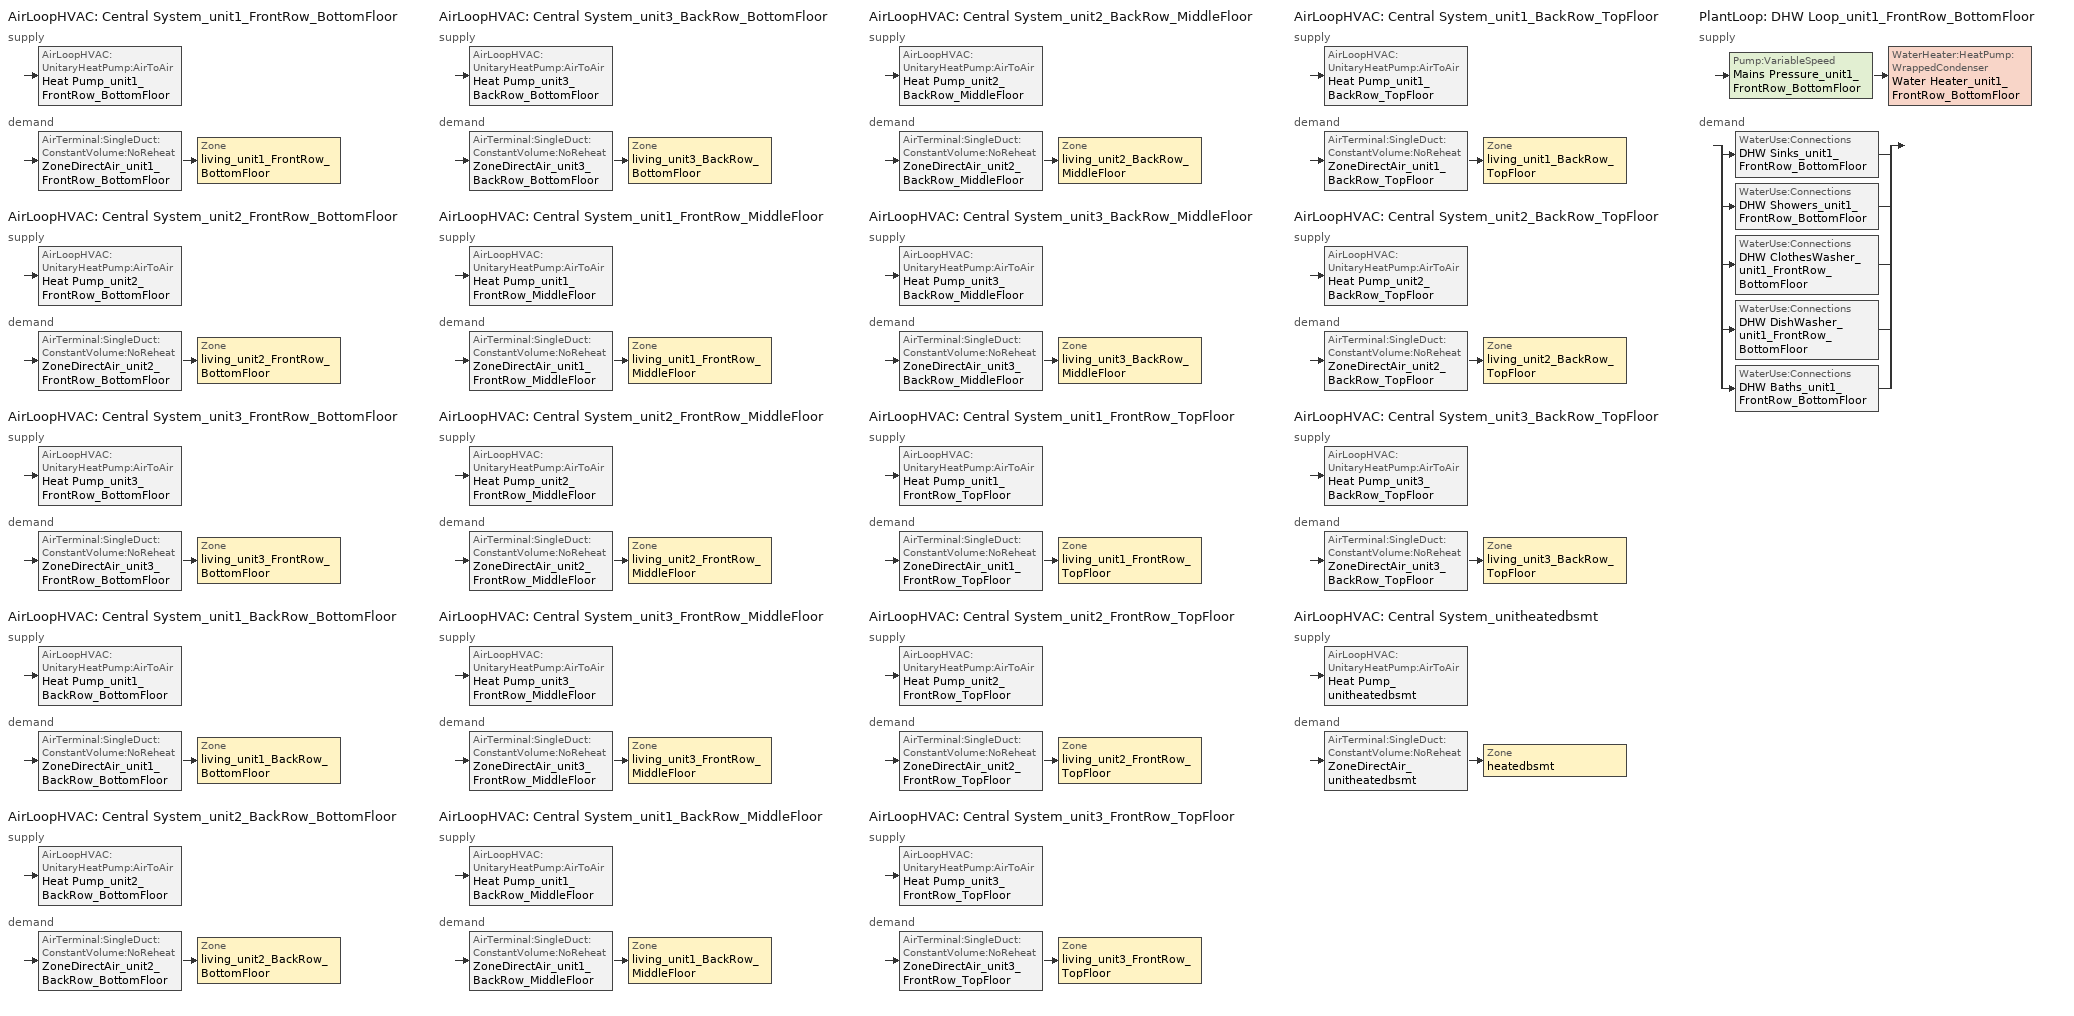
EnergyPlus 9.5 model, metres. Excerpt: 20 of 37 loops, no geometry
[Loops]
AirLoopHVAC 'Central System_unit1_FrontRow_BottomFloor'
 supply: AirLoopHVAC:UnitaryHeatPump:AirToAir 'Heat Pump_unit1_FrontRow_BottomFloor'
 demand: AirTerminal:SingleDuct:ConstantVolume:NoReheat 'ZoneDirectAir_unit1_FrontRow_BottomFloor' > Zone 'living_unit1_FrontRow_BottomFloor'
AirLoopHVAC 'Central System_unit2_FrontRow_BottomFloor'
 supply: AirLoopHVAC:UnitaryHeatPump:AirToAir 'Heat Pump_unit2_FrontRow_BottomFloor'
 demand: AirTerminal:SingleDuct:ConstantVolume:NoReheat 'ZoneDirectAir_unit2_FrontRow_BottomFloor' > Zone 'living_unit2_FrontRow_BottomFloor'
AirLoopHVAC 'Central System_unit3_FrontRow_BottomFloor'
 supply: AirLoopHVAC:UnitaryHeatPump:AirToAir 'Heat Pump_unit3_FrontRow_BottomFloor'
 demand: AirTerminal:SingleDuct:ConstantVolume:NoReheat 'ZoneDirectAir_unit3_FrontRow_BottomFloor' > Zone 'living_unit3_FrontRow_BottomFloor'
AirLoopHVAC 'Central System_unit1_BackRow_BottomFloor'
 supply: AirLoopHVAC:UnitaryHeatPump:AirToAir 'Heat Pump_unit1_BackRow_BottomFloor'
 demand: AirTerminal:SingleDuct:ConstantVolume:NoReheat 'ZoneDirectAir_unit1_BackRow_BottomFloor' > Zone 'living_unit1_BackRow_BottomFloor'
AirLoopHVAC 'Central System_unit2_BackRow_BottomFloor'
 supply: AirLoopHVAC:UnitaryHeatPump:AirToAir 'Heat Pump_unit2_BackRow_BottomFloor'
 demand: AirTerminal:SingleDuct:ConstantVolume:NoReheat 'ZoneDirectAir_unit2_BackRow_BottomFloor' > Zone 'living_unit2_BackRow_BottomFloor'
AirLoopHVAC 'Central System_unit3_BackRow_BottomFloor'
 supply: AirLoopHVAC:UnitaryHeatPump:AirToAir 'Heat Pump_unit3_BackRow_BottomFloor'
 demand: AirTerminal:SingleDuct:ConstantVolume:NoReheat 'ZoneDirectAir_unit3_BackRow_BottomFloor' > Zone 'living_unit3_BackRow_BottomFloor'
AirLoopHVAC 'Central System_unit1_FrontRow_MiddleFloor'
 supply: AirLoopHVAC:UnitaryHeatPump:AirToAir 'Heat Pump_unit1_FrontRow_MiddleFloor'
 demand: AirTerminal:SingleDuct:ConstantVolume:NoReheat 'ZoneDirectAir_unit1_FrontRow_MiddleFloor' > Zone 'living_unit1_FrontRow_MiddleFloor'
AirLoopHVAC 'Central System_unit2_FrontRow_MiddleFloor'
 supply: AirLoopHVAC:UnitaryHeatPump:AirToAir 'Heat Pump_unit2_FrontRow_MiddleFloor'
 demand: AirTerminal:SingleDuct:ConstantVolume:NoReheat 'ZoneDirectAir_unit2_FrontRow_MiddleFloor' > Zone 'living_unit2_FrontRow_MiddleFloor'
AirLoopHVAC 'Central System_unit3_FrontRow_MiddleFloor'
 supply: AirLoopHVAC:UnitaryHeatPump:AirToAir 'Heat Pump_unit3_FrontRow_MiddleFloor'
 demand: AirTerminal:SingleDuct:ConstantVolume:NoReheat 'ZoneDirectAir_unit3_FrontRow_MiddleFloor' > Zone 'living_unit3_FrontRow_MiddleFloor'
AirLoopHVAC 'Central System_unit1_BackRow_MiddleFloor'
 supply: AirLoopHVAC:UnitaryHeatPump:AirToAir 'Heat Pump_unit1_BackRow_MiddleFloor'
 demand: AirTerminal:SingleDuct:ConstantVolume:NoReheat 'ZoneDirectAir_unit1_BackRow_MiddleFloor' > Zone 'living_unit1_BackRow_MiddleFloor'
AirLoopHVAC 'Central System_unit2_BackRow_MiddleFloor'
 supply: AirLoopHVAC:UnitaryHeatPump:AirToAir 'Heat Pump_unit2_BackRow_MiddleFloor'
 demand: AirTerminal:SingleDuct:ConstantVolume:NoReheat 'ZoneDirectAir_unit2_BackRow_MiddleFloor' > Zone 'living_unit2_BackRow_MiddleFloor'
AirLoopHVAC 'Central System_unit3_BackRow_MiddleFloor'
 supply: AirLoopHVAC:UnitaryHeatPump:AirToAir 'Heat Pump_unit3_BackRow_MiddleFloor'
 demand: AirTerminal:SingleDuct:ConstantVolume:NoReheat 'ZoneDirectAir_unit3_BackRow_MiddleFloor' > Zone 'living_unit3_BackRow_MiddleFloor'
AirLoopHVAC 'Central System_unit1_FrontRow_TopFloor'
 supply: AirLoopHVAC:UnitaryHeatPump:AirToAir 'Heat Pump_unit1_FrontRow_TopFloor'
 demand: AirTerminal:SingleDuct:ConstantVolume:NoReheat 'ZoneDirectAir_unit1_FrontRow_TopFloor' > Zone 'living_unit1_FrontRow_TopFloor'
AirLoopHVAC 'Central System_unit2_FrontRow_TopFloor'
 supply: AirLoopHVAC:UnitaryHeatPump:AirToAir 'Heat Pump_unit2_FrontRow_TopFloor'
 demand: AirTerminal:SingleDuct:ConstantVolume:NoReheat 'ZoneDirectAir_unit2_FrontRow_TopFloor' > Zone 'living_unit2_FrontRow_TopFloor'
AirLoopHVAC 'Central System_unit3_FrontRow_TopFloor'
 supply: AirLoopHVAC:UnitaryHeatPump:AirToAir 'Heat Pump_unit3_FrontRow_TopFloor'
 demand: AirTerminal:SingleDuct:ConstantVolume:NoReheat 'ZoneDirectAir_unit3_FrontRow_TopFloor' > Zone 'living_unit3_FrontRow_TopFloor'
AirLoopHVAC 'Central System_unit1_BackRow_TopFloor'
 supply: AirLoopHVAC:UnitaryHeatPump:AirToAir 'Heat Pump_unit1_BackRow_TopFloor'
 demand: AirTerminal:SingleDuct:ConstantVolume:NoReheat 'ZoneDirectAir_unit1_BackRow_TopFloor' > Zone 'living_unit1_BackRow_TopFloor'
AirLoopHVAC 'Central System_unit2_BackRow_TopFloor'
 supply: AirLoopHVAC:UnitaryHeatPump:AirToAir 'Heat Pump_unit2_BackRow_TopFloor'
 demand: AirTerminal:SingleDuct:ConstantVolume:NoReheat 'ZoneDirectAir_unit2_BackRow_TopFloor' > Zone 'living_unit2_BackRow_TopFloor'
AirLoopHVAC 'Central System_unit3_BackRow_TopFloor'
 supply: AirLoopHVAC:UnitaryHeatPump:AirToAir 'Heat Pump_unit3_BackRow_TopFloor'
 demand: AirTerminal:SingleDuct:ConstantVolume:NoReheat 'ZoneDirectAir_unit3_BackRow_TopFloor' > Zone 'living_unit3_BackRow_TopFloor'
AirLoopHVAC 'Central System_unitheatedbsmt'
 supply: AirLoopHVAC:UnitaryHeatPump:AirToAir 'Heat Pump_unitheatedbsmt'
 demand: AirTerminal:SingleDuct:ConstantVolume:NoReheat 'ZoneDirectAir_unitheatedbsmt' > Zone 'heatedbsmt'
PlantLoop 'DHW Loop_unit1_FrontRow_BottomFloor'
 supply: Pump:VariableSpeed 'Mains Pressure_unit1_FrontRow_BottomFloor' > WaterHeater:HeatPump:WrappedCondenser 'Water Heater_unit1_FrontRow_BottomFloor'
 demand: split
  | WaterUse:Connections 'DHW Sinks_unit1_FrontRow_BottomFloor'
  | WaterUse:Connections 'DHW Showers_unit1_FrontRow_BottomFloor'
  | WaterUse:Connections 'DHW ClothesWasher_unit1_FrontRow_BottomFloor'
  | WaterUse:Connections 'DHW DishWasher_unit1_FrontRow_BottomFloor'
  | WaterUse:Connections 'DHW Baths_unit1_FrontRow_BottomFloor'
[ThermostatSetpoint:DualSetpoint]
thermostat_living Dual SP Control: Heating Setpoint Temperature Schedule=heating_sch; Cooling Setpoint Temperature Schedule=cooling_sch
[Sizing:Zone] Zone Cooling Design Supply Air Temperature Input Method=SupplyAirTemperature; Zone Cooling Design Supply Air Temperature {C}=12; Zone Heating Design Supply Air Temperature Input Method=SupplyAirTemperature; Zone Heating Design Supply Air Temperature {C}=50; Zone Heating Design Supply Air Humidity Ratio {kgWater/kgDryAir}=0.008; Cooling Design Air Flow Method=DesignDay; Cooling Minimum Air Flow per Zone Floor Area {m3/s-m2}=0.000762; Heating Design Air Flow Method=DesignDay; Heating Maximum Air Flow per Zone Floor Area {m3/s-m2}=0.002032; Heating Maximum Air Flow {m3/s}=0.141576; Heating Maximum Air Flow Fraction=0.3
Name | Zone Cooling Design Supply Air Humidity Ratio {kgWater/kgDryAir} | Design Specification Outdoor Air Object
living_unit1_FrontRow_BottomFloor | 0.0081 | SZ_DSOA_living_unit1_FrontRow_BottomFloor
living_unit2_FrontRow_BottomFloor | 0.0081 | SZ_DSOA_living_unit2_FrontRow_BottomFloor
living_unit3_FrontRow_BottomFloor | 0.0081 | SZ_DSOA_living_unit3_FrontRow_BottomFloor
living_unit1_BackRow_BottomFloor | 0.0081 | SZ_DSOA_living_unit1_BackRow_BottomFloor
living_unit2_BackRow_BottomFloor | 0.0081 | SZ_DSOA_living_unit2_BackRow_BottomFloor
living_unit3_BackRow_BottomFloor | 0.0081 | SZ_DSOA_living_unit3_BackRow_BottomFloor
living_unit1_FrontRow_MiddleFloor | 0.0081 | SZ_DSOA_living_unit1_FrontRow_MiddleFloor
living_unit2_FrontRow_MiddleFloor | 0.0081 | SZ_DSOA_living_unit2_FrontRow_MiddleFloor
living_unit3_FrontRow_MiddleFloor | 0.0081 | SZ_DSOA_living_unit3_FrontRow_MiddleFloor
living_unit1_BackRow_MiddleFloor | 0.0081 | SZ_DSOA_living_unit1_BackRow_MiddleFloor
living_unit2_BackRow_MiddleFloor | 0.0081 | SZ_DSOA_living_unit2_BackRow_MiddleFloor
living_unit3_BackRow_MiddleFloor | 0.0081 | SZ_DSOA_living_unit3_BackRow_MiddleFloor
living_unit1_FrontRow_TopFloor | 0.0081 | SZ_DSOA_living_unit1_FrontRow_TopFloor
living_unit2_FrontRow_TopFloor | 0.0081 | SZ_DSOA_living_unit2_FrontRow_TopFloor
living_unit3_FrontRow_TopFloor | 0.0081 | SZ_DSOA_living_unit3_FrontRow_TopFloor
living_unit1_BackRow_TopFloor | 0.0081 | SZ_DSOA_living_unit1_BackRow_TopFloor
living_unit2_BackRow_TopFloor | 0.0081 | SZ_DSOA_living_unit2_BackRow_TopFloor
living_unit3_BackRow_TopFloor | 0.0081 | SZ_DSOA_living_unit3_BackRow_TopFloor
heatedbsmt | 0.008 | SZ_DSOAheatedbsmt
[Sizing:System] Type of Load to Size On=Sensible; Design Outdoor Air Flow Rate {m3/s}=autosize; Central Heating Maximum System Air Flow Ratio=1; Preheat Design Temperature {C}=7; Preheat Design Humidity Ratio {kgWater/kgDryAir}=0.008; Precool Design Temperature {C}=11; Precool Design Humidity Ratio {kgWater/kgDryAir}=0.008; Central Cooling Design Supply Air Temperature {C}=12; Central Heating Design Supply Air Temperature {C}=50; Tpye of Zone Sum to Use=NonCoincident; 100% Outdoor Air in Cooling=No; 100% Outdoor Air in Heating=No; Central Cooling Design Supply Air Humidity Ratio {kgWater/kgDryAir}=0.008; Central Heating Design Supply Air Humidity Ratio {kgWater/kgDryAir}=0.008; Cooling Supply Air Flow Rate Method=DesignDay; Heating Supply Air Flow Rate Method=DesignDay; Zone Maximum Outdoor Air Fraction=1; Cooling Design Capacity Method=CoolingDesignCapacity; Cooling Design Capacity {W}=autosize; Heating Design Capacity Method=HeatingDesignCapacity; Heating Design Capacity {W}=autosize; Central Cooling Capacity Control Method=OnOff
Central System_unit1_FrontRow_BottomFloor; Central System_unit2_FrontRow_BottomFloor; Central System_unit3_FrontRow_BottomFloor; Central System_unit1_BackRow_BottomFloor; Central System_unit2_BackRow_BottomFloor; Central System_unit3_BackRow_BottomFloor; Central System_unit1_FrontRow_MiddleFloor; Central System_unit2_FrontRow_MiddleFloor; Central System_unit3_FrontRow_MiddleFloor; Central System_unit1_BackRow_MiddleFloor; Central System_unit2_BackRow_MiddleFloor; Central System_unit3_BackRow_MiddleFloor; Central System_unit1_FrontRow_TopFloor; Central System_unit2_FrontRow_TopFloor; Central System_unit3_FrontRow_TopFloor; Central System_unit1_BackRow_TopFloor; Central System_unit2_BackRow_TopFloor; Central System_unit3_BackRow_TopFloor; Central System_unitheatedbsmt
[ZoneControl:Thermostat] Control Type Schedule=zone_control_type; Control 1=thermostat_living Dual SP Control
Name | Zone or ZoneList | Zone
Zone Thermostat_unit1_FrontRow_BottomFloor | living_unit1_FrontRow_BottomFloor
Zone Thermostat_unit2_FrontRow_BottomFloor | living_unit2_FrontRow_BottomFloor
Zone Thermostat_unit3_FrontRow_BottomFloor | living_unit3_FrontRow_BottomFloor
Zone Thermostat_unit1_BackRow_BottomFloor | living_unit1_BackRow_BottomFloor
Zone Thermostat_unit2_BackRow_BottomFloor | living_unit2_BackRow_BottomFloor
Zone Thermostat_unit3_BackRow_BottomFloor | living_unit3_BackRow_BottomFloor
Zone Thermostat_unit1_FrontRow_MiddleFloor | living_unit1_FrontRow_MiddleFloor
Zone Thermostat_unit2_FrontRow_MiddleFloor | living_unit2_FrontRow_MiddleFloor
Zone Thermostat_unit3_FrontRow_MiddleFloor | living_unit3_FrontRow_MiddleFloor
Zone Thermostat_unit1_BackRow_MiddleFloor | living_unit1_BackRow_MiddleFloor
Zone Thermostat_unit2_BackRow_MiddleFloor | living_unit2_BackRow_MiddleFloor
Zone Thermostat_unit3_BackRow_MiddleFloor | living_unit3_BackRow_MiddleFloor
Zone Thermostat_unit1_FrontRow_TopFloor | living_unit1_FrontRow_TopFloor
Zone Thermostat_unit2_FrontRow_TopFloor | living_unit2_FrontRow_TopFloor
Zone Thermostat_unit3_FrontRow_TopFloor | living_unit3_FrontRow_TopFloor
Zone Thermostat_unit1_BackRow_TopFloor | living_unit1_BackRow_TopFloor
Zone Thermostat_unit2_BackRow_TopFloor | living_unit2_BackRow_TopFloor
Zone Thermostat_unit3_BackRow_TopFloor | living_unit3_BackRow_TopFloor
Zone Thermostat_unitheatedbsmt |  | heatedbsmt
[AirTerminal:SingleDuct:ConstantVolume:NoReheat] Availability Schedule=always_avail; Maximum Air Flow Rate {m3/s}=autosize
ZoneDirectAir_unit1_FrontRow_BottomFloor; ZoneDirectAir_unit2_FrontRow_BottomFloor; ZoneDirectAir_unit3_FrontRow_BottomFloor; ZoneDirectAir_unit1_BackRow_BottomFloor; ZoneDirectAir_unit2_BackRow_BottomFloor; ZoneDirectAir_unit3_BackRow_BottomFloor; ZoneDirectAir_unit1_FrontRow_MiddleFloor; ZoneDirectAir_unit2_FrontRow_MiddleFloor; ZoneDirectAir_unit3_FrontRow_MiddleFloor; ZoneDirectAir_unit1_BackRow_MiddleFloor; ZoneDirectAir_unit2_BackRow_MiddleFloor; ZoneDirectAir_unit3_BackRow_MiddleFloor; ZoneDirectAir_unit1_FrontRow_TopFloor; ZoneDirectAir_unit2_FrontRow_TopFloor; ZoneDirectAir_unit3_FrontRow_TopFloor; ZoneDirectAir_unit1_BackRow_TopFloor; ZoneDirectAir_unit2_BackRow_TopFloor; ZoneDirectAir_unit3_BackRow_TopFloor; ZoneDirectAir_unitheatedbsmt
[DesignSpecification:OutdoorAir] Outdoor Air Method=Flow/Zone; Outdoor Air Flow per Person {m3/s-person}=0; Outdoor Air Flow per Zone {m3/s}=0.0212376
SZ_DSOA_living_unit1_FrontRow_BottomFloor; SZ_DSOA_living_unit2_FrontRow_BottomFloor; SZ_DSOA_living_unit3_FrontRow_BottomFloor; SZ_DSOA_living_unit1_BackRow_BottomFloor; SZ_DSOA_living_unit2_BackRow_BottomFloor; SZ_DSOA_living_unit3_BackRow_BottomFloor; SZ_DSOA_living_unit1_FrontRow_MiddleFloor; SZ_DSOA_living_unit2_FrontRow_MiddleFloor; SZ_DSOA_living_unit3_FrontRow_MiddleFloor; SZ_DSOA_living_unit1_BackRow_MiddleFloor; SZ_DSOA_living_unit2_BackRow_MiddleFloor; SZ_DSOA_living_unit3_BackRow_MiddleFloor; SZ_DSOA_living_unit1_FrontRow_TopFloor; SZ_DSOA_living_unit2_FrontRow_TopFloor; SZ_DSOA_living_unit3_FrontRow_TopFloor; SZ_DSOA_living_unit1_BackRow_TopFloor; SZ_DSOA_living_unit2_BackRow_TopFloor; SZ_DSOA_living_unit3_BackRow_TopFloor; SZ_DSOAheatedbsmt
[Coil:Cooling:DX:SingleSpeed] Availability Schedule=always_avail; Gross Rated Total Cooling Capacity {W}=autosize; Gross Rated Sensible Heat Ratio=autosize; Gross Rated Cooling COP=4.06853; Rated Air Flow Rate {m3/s}=autosize; Total Cooling Capacity Function of Temperature Curve=HPACCoolCapFT; Total Cooling Capacity Function of Flow Fraction Curve=HPACCoolCapFFF; Energy Input Ratio Function of Temperature Curve=HPACCOOLEIRFT; Energy Input Ratio Function of Flow Fraction Curve=HPACCOOLEIRFFF; Part Load Fraction Correlation Curve=HPACCOOLPLFFPLR
DX Cooling Coil_unit1_FrontRow_BottomFloor; DX Cooling Coil_unit2_FrontRow_BottomFloor; DX Cooling Coil_unit3_FrontRow_BottomFloor; DX Cooling Coil_unit1_BackRow_BottomFloor; DX Cooling Coil_unit2_BackRow_BottomFloor; DX Cooling Coil_unit3_BackRow_BottomFloor; DX Cooling Coil_unit1_FrontRow_MiddleFloor; DX Cooling Coil_unit2_FrontRow_MiddleFloor; DX Cooling Coil_unit3_FrontRow_MiddleFloor; DX Cooling Coil_unit1_BackRow_MiddleFloor; DX Cooling Coil_unit2_BackRow_MiddleFloor; DX Cooling Coil_unit3_BackRow_MiddleFloor; DX Cooling Coil_unit1_FrontRow_TopFloor; DX Cooling Coil_unit2_FrontRow_TopFloor; DX Cooling Coil_unit3_FrontRow_TopFloor; DX Cooling Coil_unit1_BackRow_TopFloor; DX Cooling Coil_unit2_BackRow_TopFloor; DX Cooling Coil_unit3_BackRow_TopFloor; DX Cooling Coil_unitheatedbsmt
[Fan:OnOff] Availability Schedule=always_avail
Name | Fan Efficiency   #From the study from Dave... | Pressure Rise {Pa}   #based on 0.5W/cfm assuming 1200 cfm,motor eff = 0.65 @ 400cfm/ton and fan eff = 0.58... | Maximum Flow Rate {m3/s} | Motor Efficiency   #From the study from Dave @ 400cfm/ton and back calculating for seer > 13... | Motor In Airstream Fraction | Fan Efficiency			# Fan consumption added during post-processing @ 2.8 cfm/W | Pressure Rise {Pa} | Motor Efficiency | Fan Efficiency			 # Fan consumption added during post-processing @ 2.8 cfm/W | Fan Efficiency
Supply Fan_unit1_FrontRow_BottomFloor; Supply Fan_unit2_FrontRow_BottomFloor; Supply Fan_unit3_FrontRow_BottomFloor; Supply Fan_unit1_BackRow_BottomFloor; Supply Fan_unit2_BackRow_BottomFloor; Supply Fan_unit3_BackRow_BottomFloor; Supply Fan_unit1_FrontRow_MiddleFloor; Supply Fan_unit2_FrontRow_MiddleFloor; Supply Fan_unit3_FrontRow_MiddleFloor; Supply Fan_unit1_BackRow_MiddleFloor; Supply Fan_unit2_BackRow_MiddleFloor; Supply Fan_unit3_BackRow_MiddleFloor; Supply Fan_unit1_FrontRow_TopFloor; Supply Fan_unit2_FrontRow_TopFloor; Supply Fan_unit3_FrontRow_TopFloor; Supply Fan_unit1_BackRow_TopFloor; Supply Fan_unit2_BackRow_TopFloor; Supply Fan_unit3_BackRow_TopFloor; Supply Fan_unitheatedbsmt | 0.50054 | 400 | autosize | 0.863 | 1
OASupplyFan_unit1_FrontRow_BottomFloor; OASupplyFan_unit2_FrontRow_BottomFloor; OASupplyFan_unit3_FrontRow_BottomFloor; OASupplyFan_unit1_BackRow_BottomFloor; OASupplyFan_unit2_BackRow_BottomFloor; OASupplyFan_unit3_BackRow_BottomFloor; OASupplyFan_unit1_FrontRow_MiddleFloor; OASupplyFan_unit2_FrontRow_MiddleFloor; OASupplyFan_unit3_FrontRow_MiddleFloor; OASupplyFan_unit1_BackRow_MiddleFloor; OASupplyFan_unit2_BackRow_MiddleFloor; OASupplyFan_unit3_BackRow_MiddleFloor; OASupplyFan_unit1_FrontRow_TopFloor; OASupplyFan_unit2_FrontRow_TopFloor; OASupplyFan_unit3_FrontRow_TopFloor; OASupplyFan_unit1_BackRow_TopFloor; OASupplyFan_unit2_BackRow_TopFloor; OASupplyFan_unit3_BackRow_TopFloor; OASupplyFan_unitheatedbsmt |  |  | 0.0212376 |  | 0 | 0.6 | 227.023 | 1
OAExhaustFan_unit1_FrontRow_BottomFloor; OAExhaustFan_unit2_FrontRow_BottomFloor; OAExhaustFan_unit3_FrontRow_BottomFloor; OAExhaustFan_unit1_BackRow_BottomFloor; OAExhaustFan_unit2_BackRow_BottomFloor; OAExhaustFan_unit3_BackRow_BottomFloor; OAExhaustFan_unit1_FrontRow_MiddleFloor; OAExhaustFan_unit2_FrontRow_MiddleFloor; OAExhaustFan_unit3_FrontRow_MiddleFloor; OAExhaustFan_unit1_BackRow_MiddleFloor; OAExhaustFan_unit2_BackRow_MiddleFloor; OAExhaustFan_unit3_BackRow_MiddleFloor; OAExhaustFan_unit1_FrontRow_TopFloor; OAExhaustFan_unit2_FrontRow_TopFloor; OAExhaustFan_unit3_FrontRow_TopFloor; OAExhaustFan_unit1_BackRow_TopFloor; OAExhaustFan_unit2_BackRow_TopFloor; OAExhaustFan_unit3_BackRow_TopFloor; OAExhaustFan_unitheatedbsmt |  |  | 0.0212376 |  | 0 |  | 227.023 | 1 | 0.6
Heat Pump Water Heater Fan_unit1_FrontRow_BottomFloor |  |  | autosize |  | 1 |  | 100 | 0.9 |  | 0.7
[AirLoopHVAC] Design Supply Air Flow Rate {m3/s}=autosize
Central System_unit1_FrontRow_BottomFloor; Central System_unit2_FrontRow_BottomFloor; Central System_unit3_FrontRow_BottomFloor; Central System_unit1_BackRow_BottomFloor; Central System_unit2_BackRow_BottomFloor; Central System_unit3_BackRow_BottomFloor; Central System_unit1_FrontRow_MiddleFloor; Central System_unit2_FrontRow_MiddleFloor; Central System_unit3_FrontRow_MiddleFloor; Central System_unit1_BackRow_MiddleFloor; Central System_unit2_BackRow_MiddleFloor; Central System_unit3_BackRow_MiddleFloor; Central System_unit1_FrontRow_TopFloor; Central System_unit2_FrontRow_TopFloor; Central System_unit3_FrontRow_TopFloor; Central System_unit1_BackRow_TopFloor; Central System_unit2_BackRow_TopFloor; Central System_unit3_BackRow_TopFloor; Central System_unitheatedbsmt
[AirLoopHVAC:UnitaryHeatPump:AirToAir] Availability Schedule=always_avail; Supply Air Flow Rate During Cooling Operation {m3/s}=autosize; Supply Air Flow Rate During Heating Operation {m3/s}=autosize; Supply Air Flow Rate When No Cooling or Heating is Needed {m3/s}=0; Maximum Supply Air Temperature from Supplemental Heater {C}=50; Maximum Outdoor Dry-Bulb Temperature for Supplemental Heater Operation {C}=10; Fan Placement=BlowThrough; Supply Air Fan Operating Mode Schedule=fan_cycle
Name | Controlling Zone or Thermostat Location | Supply Air Fan | Heating Coil | Cooling Coil | Supplemental Heating Coil
Heat Pump_unit1_FrontRow_BottomFloor | living_unit1_FrontRow_BottomFloor | Supply Fan_unit1_FrontRow_BottomFloor | Main DX Heating Coil_unit1_FrontRow_BottomFloor | DX Cooling Coil_unit1_FrontRow_BottomFloor | Supp Heating Coil_unit1_FrontRow_BottomFloor
Heat Pump_unit2_FrontRow_BottomFloor | living_unit2_FrontRow_BottomFloor | Supply Fan_unit2_FrontRow_BottomFloor | Main DX Heating Coil_unit2_FrontRow_BottomFloor | DX Cooling Coil_unit2_FrontRow_BottomFloor | Supp Heating Coil_unit2_FrontRow_BottomFloor
Heat Pump_unit3_FrontRow_BottomFloor | living_unit3_FrontRow_BottomFloor | Supply Fan_unit3_FrontRow_BottomFloor | Main DX Heating Coil_unit3_FrontRow_BottomFloor | DX Cooling Coil_unit3_FrontRow_BottomFloor | Supp Heating Coil_unit3_FrontRow_BottomFloor
Heat Pump_unit1_BackRow_BottomFloor | living_unit1_BackRow_BottomFloor | Supply Fan_unit1_BackRow_BottomFloor | Main DX Heating Coil_unit1_BackRow_BottomFloor | DX Cooling Coil_unit1_BackRow_BottomFloor | Supp Heating Coil_unit1_BackRow_BottomFloor
Heat Pump_unit2_BackRow_BottomFloor | living_unit2_BackRow_BottomFloor | Supply Fan_unit2_BackRow_BottomFloor | Main DX Heating Coil_unit2_BackRow_BottomFloor | DX Cooling Coil_unit2_BackRow_BottomFloor | Supp Heating Coil_unit2_BackRow_BottomFloor
Heat Pump_unit3_BackRow_BottomFloor | living_unit3_BackRow_BottomFloor | Supply Fan_unit3_BackRow_BottomFloor | Main DX Heating Coil_unit3_BackRow_BottomFloor | DX Cooling Coil_unit3_BackRow_BottomFloor | Supp Heating Coil_unit3_BackRow_BottomFloor
Heat Pump_unit1_FrontRow_MiddleFloor | living_unit1_FrontRow_MiddleFloor | Supply Fan_unit1_FrontRow_MiddleFloor | Main DX Heating Coil_unit1_FrontRow_MiddleFloor | DX Cooling Coil_unit1_FrontRow_MiddleFloor | Supp Heating Coil_unit1_FrontRow_MiddleFloor
Heat Pump_unit2_FrontRow_MiddleFloor | living_unit2_FrontRow_MiddleFloor | Supply Fan_unit2_FrontRow_MiddleFloor | Main DX Heating Coil_unit2_FrontRow_MiddleFloor | DX Cooling Coil_unit2_FrontRow_MiddleFloor | Supp Heating Coil_unit2_FrontRow_MiddleFloor
Heat Pump_unit3_FrontRow_MiddleFloor | living_unit3_FrontRow_MiddleFloor | Supply Fan_unit3_FrontRow_MiddleFloor | Main DX Heating Coil_unit3_FrontRow_MiddleFloor | DX Cooling Coil_unit3_FrontRow_MiddleFloor | Supp Heating Coil_unit3_FrontRow_MiddleFloor
Heat Pump_unit1_BackRow_MiddleFloor | living_unit1_BackRow_MiddleFloor | Supply Fan_unit1_BackRow_MiddleFloor | Main DX Heating Coil_unit1_BackRow_MiddleFloor | DX Cooling Coil_unit1_BackRow_MiddleFloor | Supp Heating Coil_unit1_BackRow_MiddleFloor
Heat Pump_unit2_BackRow_MiddleFloor | living_unit2_BackRow_MiddleFloor | Supply Fan_unit2_BackRow_MiddleFloor | Main DX Heating Coil_unit2_BackRow_MiddleFloor | DX Cooling Coil_unit2_BackRow_MiddleFloor | Supp Heating Coil_unit2_BackRow_MiddleFloor
Heat Pump_unit3_BackRow_MiddleFloor | living_unit3_BackRow_MiddleFloor | Supply Fan_unit3_BackRow_MiddleFloor | Main DX Heating Coil_unit3_BackRow_MiddleFloor | DX Cooling Coil_unit3_BackRow_MiddleFloor | Supp Heating Coil_unit3_BackRow_MiddleFloor
Heat Pump_unit1_FrontRow_TopFloor | living_unit1_FrontRow_TopFloor | Supply Fan_unit1_FrontRow_TopFloor | Main DX Heating Coil_unit1_FrontRow_TopFloor | DX Cooling Coil_unit1_FrontRow_TopFloor | Supp Heating Coil_unit1_FrontRow_TopFloor
Heat Pump_unit2_FrontRow_TopFloor | living_unit2_FrontRow_TopFloor | Supply Fan_unit2_FrontRow_TopFloor | Main DX Heating Coil_unit2_FrontRow_TopFloor | DX Cooling Coil_unit2_FrontRow_TopFloor | Supp Heating Coil_unit2_FrontRow_TopFloor
Heat Pump_unit3_FrontRow_TopFloor | living_unit3_FrontRow_TopFloor | Supply Fan_unit3_FrontRow_TopFloor | Main DX Heating Coil_unit3_FrontRow_TopFloor | DX Cooling Coil_unit3_FrontRow_TopFloor | Supp Heating Coil_unit3_FrontRow_TopFloor
Heat Pump_unit1_BackRow_TopFloor | living_unit1_BackRow_TopFloor | Supply Fan_unit1_BackRow_TopFloor | Main DX Heating Coil_unit1_BackRow_TopFloor | DX Cooling Coil_unit1_BackRow_TopFloor | Supp Heating Coil_unit1_BackRow_TopFloor
Heat Pump_unit2_BackRow_TopFloor | living_unit2_BackRow_TopFloor | Supply Fan_unit2_BackRow_TopFloor | Main DX Heating Coil_unit2_BackRow_TopFloor | DX Cooling Coil_unit2_BackRow_TopFloor | Supp Heating Coil_unit2_BackRow_TopFloor
Heat Pump_unit3_BackRow_TopFloor | living_unit3_BackRow_TopFloor | Supply Fan_unit3_BackRow_TopFloor | Main DX Heating Coil_unit3_BackRow_TopFloor | DX Cooling Coil_unit3_BackRow_TopFloor | Supp Heating Coil_unit3_BackRow_TopFloor
Heat Pump_unitheatedbsmt | heatedbsmt | Supply Fan_unitheatedbsmt | Main DX Heating Coil_unitheatedbsmt | DX Cooling Coil_unitheatedbsmt | Supp Heating Coil_unitheatedbsmt
[Coil:Heating:DX:SingleSpeed] Availability Schedule=always_avail; Rated Total Heating Capacity {W}=autosize; Rated COP=3.69308; Rated Air Flow Rate {m3/s}=autosize; Total Heating Capacity Function of Temperature Curve=HPACHeatCapFT; Total Heating Capacity Function of Flow Fraction Curve=HPACHeatCapFFF; Energy Input Ratio Function of Temperature Curve=HPACHeatEIRFT; Energy Input Ratio Function of Flow Fraction Curve=HPACHeatEIRFFF; Part Load Fraction Correlation Curve=HPACCOOLPLFFPLR; Defrost Energy Input Ratio Function of Temperature Curve=Defrost_EIR_FT; Minimum Outdoor Dry-Bulb Temperature for Compressor Operation {C}=-17.78; Maximum Outdoor Dry-Bulb Temperature for Defrost Operation {C}=5; Crankcase Heater Capacity {W}=200; Maximum Outdoor Dry-Bulb Temperature for Crankcase Heater Operation {C}=10; Defrost Strategy=ReverseCycle; Defrost Control=OnDemand
Main DX Heating Coil_unit1_FrontRow_BottomFloor; Main DX Heating Coil_unit2_FrontRow_BottomFloor; Main DX Heating Coil_unit3_FrontRow_BottomFloor; Main DX Heating Coil_unit1_BackRow_BottomFloor; Main DX Heating Coil_unit2_BackRow_BottomFloor; Main DX Heating Coil_unit3_BackRow_BottomFloor; Main DX Heating Coil_unit1_FrontRow_MiddleFloor; Main DX Heating Coil_unit2_FrontRow_MiddleFloor; Main DX Heating Coil_unit3_FrontRow_MiddleFloor; Main DX Heating Coil_unit1_BackRow_MiddleFloor; Main DX Heating Coil_unit2_BackRow_MiddleFloor; Main DX Heating Coil_unit3_BackRow_MiddleFloor; Main DX Heating Coil_unit1_FrontRow_TopFloor; Main DX Heating Coil_unit2_FrontRow_TopFloor; Main DX Heating Coil_unit3_FrontRow_TopFloor; Main DX Heating Coil_unit1_BackRow_TopFloor; Main DX Heating Coil_unit2_BackRow_TopFloor; Main DX Heating Coil_unit3_BackRow_TopFloor; Main DX Heating Coil_unitheatedbsmt
[Coil:Heating:Electric] Availability Schedule=always_avail; Efficiency=1; Nominal Capacity {W}=autosize
Supp Heating Coil_unit1_FrontRow_BottomFloor; Supp Heating Coil_unit2_FrontRow_BottomFloor; Supp Heating Coil_unit3_FrontRow_BottomFloor; Supp Heating Coil_unit1_BackRow_BottomFloor; Supp Heating Coil_unit2_BackRow_BottomFloor; Supp Heating Coil_unit3_BackRow_BottomFloor; Supp Heating Coil_unit1_FrontRow_MiddleFloor; Supp Heating Coil_unit2_FrontRow_MiddleFloor; Supp Heating Coil_unit3_FrontRow_MiddleFloor; Supp Heating Coil_unit1_BackRow_MiddleFloor; Supp Heating Coil_unit2_BackRow_MiddleFloor; Supp Heating Coil_unit3_BackRow_MiddleFloor; Supp Heating Coil_unit1_FrontRow_TopFloor; Supp Heating Coil_unit2_FrontRow_TopFloor; Supp Heating Coil_unit3_FrontRow_TopFloor; Supp Heating Coil_unit1_BackRow_TopFloor; Supp Heating Coil_unit2_BackRow_TopFloor; Supp Heating Coil_unit3_BackRow_TopFloor; Supp Heating Coil_unitheatedbsmt
[Zone equipment]
living_unit1_FrontRow_BottomFloor: ZoneDirectAir_unit1_FrontRow_BottomFloor, Water Heater_unit1_FrontRow_BottomFloor, ERV_unit1_FrontRow_BottomFloor
living_unit2_FrontRow_BottomFloor: ZoneDirectAir_unit2_FrontRow_BottomFloor, Water Heater_unit2_FrontRow_BottomFloor, ERV_unit2_FrontRow_BottomFloor
living_unit3_FrontRow_BottomFloor: ZoneDirectAir_unit3_FrontRow_BottomFloor, Water Heater_unit3_FrontRow_BottomFloor, ERV_unit3_FrontRow_BottomFloor
living_unit1_BackRow_BottomFloor: ZoneDirectAir_unit1_BackRow_BottomFloor, Water Heater_unit1_BackRow_BottomFloor, ERV_unit1_BackRow_BottomFloor
living_unit2_BackRow_BottomFloor: ZoneDirectAir_unit2_BackRow_BottomFloor, Water Heater_unit2_BackRow_BottomFloor, ERV_unit2_BackRow_BottomFloor
living_unit3_BackRow_BottomFloor: ZoneDirectAir_unit3_BackRow_BottomFloor, Water Heater_unit3_BackRow_BottomFloor, ERV_unit3_BackRow_BottomFloor
living_unit1_FrontRow_MiddleFloor: ZoneDirectAir_unit1_FrontRow_MiddleFloor, Water Heater_unit1_FrontRow_MiddleFloor, ERV_unit1_FrontRow_MiddleFloor
living_unit2_FrontRow_MiddleFloor: ZoneDirectAir_unit2_FrontRow_MiddleFloor, Water Heater_unit2_FrontRow_MiddleFloor, ERV_unit2_FrontRow_MiddleFloor
living_unit3_FrontRow_MiddleFloor: ZoneDirectAir_unit3_FrontRow_MiddleFloor, Water Heater_unit3_FrontRow_MiddleFloor, ERV_unit3_FrontRow_MiddleFloor
living_unit1_BackRow_MiddleFloor: ZoneDirectAir_unit1_BackRow_MiddleFloor, Water Heater_unit1_BackRow_MiddleFloor, ERV_unit1_BackRow_MiddleFloor
living_unit2_BackRow_MiddleFloor: ZoneDirectAir_unit2_BackRow_MiddleFloor, Water Heater_unit2_BackRow_MiddleFloor, ERV_unit2_BackRow_MiddleFloor
living_unit3_BackRow_MiddleFloor: ZoneDirectAir_unit3_BackRow_MiddleFloor, Water Heater_unit3_BackRow_MiddleFloor, ERV_unit3_BackRow_MiddleFloor
living_unit1_FrontRow_TopFloor: ZoneDirectAir_unit1_FrontRow_TopFloor, Water Heater_unit1_FrontRow_TopFloor, ERV_unit1_FrontRow_TopFloor
living_unit2_FrontRow_TopFloor: ZoneDirectAir_unit2_FrontRow_TopFloor, Water Heater_unit2_FrontRow_TopFloor, ERV_unit2_FrontRow_TopFloor
living_unit3_FrontRow_TopFloor: ZoneDirectAir_unit3_FrontRow_TopFloor, Water Heater_unit3_FrontRow_TopFloor, ERV_unit3_FrontRow_TopFloor
living_unit1_BackRow_TopFloor: ZoneDirectAir_unit1_BackRow_TopFloor, Water Heater_unit1_BackRow_TopFloor, ERV_unit1_BackRow_TopFloor
living_unit2_BackRow_TopFloor: ZoneDirectAir_unit2_BackRow_TopFloor, Water Heater_unit2_BackRow_TopFloor, ERV_unit2_BackRow_TopFloor
living_unit3_BackRow_TopFloor: ZoneDirectAir_unit3_BackRow_TopFloor, Water Heater_unit3_BackRow_TopFloor, ERV_unit3_BackRow_TopFloor
heatedbsmt: ZoneDirectAir_unitheatedbsmt, ERV_unitheatedbsmt
[ZoneHVAC:EnergyRecoveryVentilator] Availability Schedule=always_avail; Supply Air Flow Rate {m3/s}=0.0212376; Exhaust Air Flow Rate {m3/s}=0.0212376
Name | Heat Exchanger | Supply Air Fan | Exhaust Air Fan
ERV_unit1_FrontRow_BottomFloor | OA_Heat_Recovery_Unit1_FrontRow_BottomFloor | OASupplyFan_unit1_FrontRow_BottomFloor | OAExhaustFan_unit1_FrontRow_BottomFloor
ERV_unit2_FrontRow_BottomFloor | OA_Heat_Recovery_Unit2_FrontRow_BottomFloor | OASupplyFan_unit2_FrontRow_BottomFloor | OAExhaustFan_unit2_FrontRow_BottomFloor
ERV_unit3_FrontRow_BottomFloor | OA_Heat_Recovery_Unit3_FrontRow_BottomFloor | OASupplyFan_unit3_FrontRow_BottomFloor | OAExhaustFan_unit3_FrontRow_BottomFloor
ERV_unit1_BackRow_BottomFloor | OA_Heat_Recovery_Unit1_BackRow_BottomFloor | OASupplyFan_unit1_BackRow_BottomFloor | OAExhaustFan_unit1_BackRow_BottomFloor
ERV_unit2_BackRow_BottomFloor | OA_Heat_Recovery_Unit2_BackRow_BottomFloor | OASupplyFan_unit2_BackRow_BottomFloor | OAExhaustFan_unit2_BackRow_BottomFloor
ERV_unit3_BackRow_BottomFloor | OA_Heat_Recovery_Unit3_BackRow_BottomFloor | OASupplyFan_unit3_BackRow_BottomFloor | OAExhaustFan_unit3_BackRow_BottomFloor
ERV_unit1_FrontRow_MiddleFloor | OA_Heat_Recovery_Unit1_FrontRow_MiddleFloor | OASupplyFan_unit1_FrontRow_MiddleFloor | OAExhaustFan_unit1_FrontRow_MiddleFloor
ERV_unit2_FrontRow_MiddleFloor | OA_Heat_Recovery_Unit2_FrontRow_MiddleFloor | OASupplyFan_unit2_FrontRow_MiddleFloor | OAExhaustFan_unit2_FrontRow_MiddleFloor
ERV_unit3_FrontRow_MiddleFloor | OA_Heat_Recovery_Unit3_FrontRow_MiddleFloor | OASupplyFan_unit3_FrontRow_MiddleFloor | OAExhaustFan_unit3_FrontRow_MiddleFloor
ERV_unit1_BackRow_MiddleFloor | OA_Heat_Recovery_Unit1_BackRow_MiddleFloor | OASupplyFan_unit1_BackRow_MiddleFloor | OAExhaustFan_unit1_BackRow_MiddleFloor
ERV_unit2_BackRow_MiddleFloor | OA_Heat_Recovery_Unit2_BackRow_MiddleFloor | OASupplyFan_unit2_BackRow_MiddleFloor | OAExhaustFan_unit2_BackRow_MiddleFloor
ERV_unit3_BackRow_MiddleFloor | OA_Heat_Recovery_Unit3_BackRow_MiddleFloor | OASupplyFan_unit3_BackRow_MiddleFloor | OAExhaustFan_unit3_BackRow_MiddleFloor
ERV_unit1_FrontRow_TopFloor | OA_Heat_Recovery_Unit1_FrontRow_TopFloor | OASupplyFan_unit1_FrontRow_TopFloor | OAExhaustFan_unit1_FrontRow_TopFloor
ERV_unit2_FrontRow_TopFloor | OA_Heat_Recovery_Unit2_FrontRow_TopFloor | OASupplyFan_unit2_FrontRow_TopFloor | OAExhaustFan_unit2_FrontRow_TopFloor
ERV_unit3_FrontRow_TopFloor | OA_Heat_Recovery_Unit3_FrontRow_TopFloor | OASupplyFan_unit3_FrontRow_TopFloor | OAExhaustFan_unit3_FrontRow_TopFloor
ERV_unit1_BackRow_TopFloor | OA_Heat_Recovery_Unit1_BackRow_TopFloor | OASupplyFan_unit1_BackRow_TopFloor | OAExhaustFan_unit1_BackRow_TopFloor
ERV_unit2_BackRow_TopFloor | OA_Heat_Recovery_Unit2_BackRow_TopFloor | OASupplyFan_unit2_BackRow_TopFloor | OAExhaustFan_unit2_BackRow_TopFloor
ERV_unit3_BackRow_TopFloor | OA_Heat_Recovery_Unit3_BackRow_TopFloor | OASupplyFan_unit3_BackRow_TopFloor | OAExhaustFan_unit3_BackRow_TopFloor
ERV_unitheatedbsmt | OA_Heat_Recovery_Unitheatedbsmt | OASupplyFan_unitheatedbsmt | OAExhaustFan_unitheatedbsmt
[HeatExchanger:AirToAir:SensibleAndLatent] Availability Schedule=always_off; Nominal Supply Air Flow Rate {m3/s}=0.0212376; Sensible Effectiveness at 100% Heating Air Flow=0.65; Latent Effectiveness at 100% Heating Air Flow=0; Sensible Effectiveness at 75% Heating Air Flow=0.65; Latent Effectiveness at 75% Heating Air Flow=0; Sensible Effectiveness at 100% Cooling Air Flow=0.65; Latent Effectiveness at 100% Cooling Air Flow=0; Sensible Effectiveness at 75% Cooling Air Flow=0.65; Latent Effectiveness at 75% Cooling Air Flow=0; Nominal Electric Power {W}=0; Supply Air Outlet Temperature Control=No; Heat Exchanger Type=Plate; Frost Control Type=None; Threshold Temperature {C}=-16.8333; Initial Defrost Time Fraction=0.083; Rate of Defrost Time Fraction Increase {1/K}=0.0216; Economizer Lockout=No
OA_Heat_Recovery_Unit1_FrontRow_BottomFloor; OA_Heat_Recovery_Unit2_FrontRow_BottomFloor; OA_Heat_Recovery_Unit3_FrontRow_BottomFloor; OA_Heat_Recovery_Unit1_BackRow_BottomFloor; OA_Heat_Recovery_Unit2_BackRow_BottomFloor; OA_Heat_Recovery_Unit3_BackRow_BottomFloor; OA_Heat_Recovery_Unit1_FrontRow_MiddleFloor; OA_Heat_Recovery_Unit2_FrontRow_MiddleFloor; OA_Heat_Recovery_Unit3_FrontRow_MiddleFloor; OA_Heat_Recovery_Unit1_BackRow_MiddleFloor; OA_Heat_Recovery_Unit2_BackRow_MiddleFloor; OA_Heat_Recovery_Unit3_BackRow_MiddleFloor; OA_Heat_Recovery_Unit1_FrontRow_TopFloor; OA_Heat_Recovery_Unit2_FrontRow_TopFloor; OA_Heat_Recovery_Unit3_FrontRow_TopFloor; OA_Heat_Recovery_Unit1_BackRow_TopFloor; OA_Heat_Recovery_Unit2_BackRow_TopFloor; OA_Heat_Recovery_Unit3_BackRow_TopFloor; OA_Heat_Recovery_Unitheatedbsmt
[Pump:VariableSpeed]
Mains Pressure_unit1_FrontRow_BottomFloor: Design Maximum Flow Rate {m3/s}=autosize; Design Pump Head {Pa}=1; Design Power Consumption {W}=0; Motor Efficiency=1; Fraction of Motor Inefficiencies to Fluid Stream=0; Coefficient 1 of the Part Load Performance Curve=0; Coefficient 2 of the Part Load Performance Curve=1; Coefficient 3 of the Part Load Performance Curve=0; Coefficient 4 of the Part Load Performance Curve=0; Design Minimum Flow Rate {m3/s}=0; Pump Control Type=Intermittent
[WaterHeater:Sizing]
Water Heater_Tank_unit1_FrontRow_BottomFloor: Design Mode=ResidentialHUD-FHAMinimum; Number of Bedrooms=2; Number of Bathrooms=2
[WaterHeater:Stratified]
Water Heater_Tank_unit1_FrontRow_BottomFloor: Tank Volume {m3}=0.196841; Tank Height {m}=1.594; Tank Shape=VerticalCylinder; Maximum Temperature Limit {C}=51; Heater Priority Control=MasterSlave; Heater 1 Setpoint Temperature Schedule=dhw_setpt_hpwh; Heater 1 Deadband Temperature Difference {deltaC}=2; Heater 1 Capacity {W}=autosize; Heater 1 Height {m}=1.129; Heater 2 Setpoint Temperature Schedule=dhw_setpt_hpwh; Heater 2 Deadband Temperature Difference {deltaC}=2; Heater 2 Capacity {W}=0; Heater 2 Height {m}=0.266; Heater Fuel Type=electricity; Heater Thermal Efficiency=1; Off Cycle Parasitic Fuel Consumption Rate {W}=8.3; Off Cycle Parasitic Fuel Type=Electricity; Off Cycle Parasitic Heat Fraction to Tank=0; Off Cycle Parasitic Height {m}=1; On Cycle Parasitic Fuel Consumption Rate {W}=8.3; On Cycle Parasitic Fuel Type=Electricity; On Cycle Parasitic Heat Fraction to Tank=0; On Cycle Parasitic Height {m}=1; Ambient Temperature Indicator=Zone; Ambient Temperature Zone=living_unit1_FrontRow_BottomFloor; Uniform Skin Loss Coefficient per Unit Area to Ambient Temperature {W/m2-K}=0.730336; Skin Loss Fraction to Zone=1; Off Cycle Flue Loss Fraction to Zone=1; Use Side Effectiveness=1; Use Side Inlet Height {m}=0; Use Side Outlet Height {m}=autocalculate; Source Side Effectiveness=1; Source Side Inlet Height {m}=0.7; Source Side Outlet Height {m}=0; Inlet Mode=Fixed; Use Side Design Flow Rate {m3/s}=autosize; Source Side Design Flow Rate {m3/s}=autosize; Indirect Water Heating Recovery Time {hr}=1.5; Number of Nodes=1
[WaterHeater:HeatPump:WrappedCondenser]
Water Heater_unit1_FrontRow_BottomFloor: Availability Schedule=always_avail; Compressor Setpoint Temperature Schedule=Compressor Setpoint; Dead Band Temperature Difference {deltaC}=5; Condenser Bottom Location=0.0664167; Condenser Top Location=0.863417; Evaporator Air Flow Rate {m3/s}=autocalculate; Inlet Air Configuration=ZoneAirOnly; Inlet Air Zone=living_unit1_FrontRow_BottomFloor; Tank=Water Heater_Tank_unit1_FrontRow_BottomFloor; DX Coil=Heat Pump Water Heater Evaporator_unit1_FrontRow_BottomFloor; Minimum Inlet Air Temperature for Compressor Operation {C}=10; Maximum Inlet Air Temperature for Compressor Operation {C}=48.89; Compressor Location=Zone; Fan=Heat Pump Water Heater Fan_unit1_FrontRow_BottomFloor; Fan Placement=DrawThrough; On Cycle Parasitic Electric Load {W}=0; Off Cycle Parasitic Electric Load {W}=0; Tank Element Control Logic=MutuallyExclusive; Control Sensor 1 Height In Stratified Tank=1.262; Control Sensor 1 Weight=0.75; Control Sensor 2 Height In Stratified Tank=0.464
[Coil:WaterHeating:AirToWaterHeatPump:Wrapped]
Heat Pump Water Heater Evaporator_unit1_FrontRow_BottomFloor: Rated Heating Capacity {W}=1500; Rated COP {W/W}=3; Rated Sensible Heat Ratio=0.981; Rated Evaporator Inlet Air Dry-Bulb Temperature {C}=19.7; Rated Evaporator Inlet Air Wet-Bulb Temperature {C}=13.5; Rated Condenser Inlet Water Temperature {C}=48.89; Rated Evaporator Air Flow Rate {m3/s}=0.189; Evaporator Fan Power Included in Rated COP=yes; Maximum Ambient Temperature for Crankcase Heater Operation {C}=10; Evaporator Air Temperature Type for Curve Objects=WetBulbTemperature; Heating Capacity Function of Temperature Curve=HPWH-Htg-Cap-fT; Heating COP Function of Temperature Curve=HPWH-Htg-COP-fT; Part Load Fraction Correlation Curve=HPWH-COP-fPLR
[PlantEquipmentList]
DHW Plant Equipment_unit1_FrontRow_BottomFloor: Water Heater_unit1_FrontRow_BottomFloor
[Sizing:Plant]
DHW Loop_unit1_FrontRow_BottomFloor: Loop Type=Heating; Design Loop Exit Temperature {C}=48.8889; Loop Design Temperature Difference {deltaC}=5.55556
[PlantLoop]
DHW Loop_unit1_FrontRow_BottomFloor: Fluid Type=Water; Plant Equipment Operation Scheme=DHW Loop Operation_unit1_FrontRow_BottomFloor; Maximum Loop Temperature {C}=100; Minimum Loop Temperature {C}=0; Maximum Loop Flow Rate {m3/s}=autosize; Minimum Loop Flow Rate {m3/s}=0; Plant Loop Volume {m3}=autocalculate; Load Distribution Scheme=Optimal
[PlantEquipmentOperation:HeatingLoad]
DHW Control Scheme_unit1_FrontRow_BottomFloor: Load Range 1 Lower Limit {W}=0; Load Range 1 Upper Limit {W}=1000000000000000; Range 1 Equipment List=DHW Plant Equipment_unit1_FrontRow_BottomFloor
[PlantEquipmentOperationSchemes]
DHW Loop Operation_unit1_FrontRow_BottomFloor: Control Scheme 1=DHW Control Scheme_unit1_FrontRow_BottomFloor; Control Scheme 1 Schedule=always_avail
[SetpointManager:Scheduled]
DHW Loop Setpoint Manager_unit1_FrontRow_BottomFloor: Control Variable=Temperature; Schedule=DHWSupplySetpoint; Setpoint Node or NodeList=DHW Supply Outlet Node_unit1_FrontRow_BottomFloor
[WaterUse:Equipment]
Name | Peak Flow Rate {m3/s} | Flow Rate Fraction Schedule | Target Temperature Schedule
Clothes Washer_unit1_FrontRow_BottomFloor | 1.08128e-06 | ClothesWasher | CWWaterTempSchedule
Dishwasher_unit1_FrontRow_BottomFloor | 4.24457e-07 | Dishwasher | DWWaterTempSchedule
Sinks_unit1_FrontRow_BottomFloor | 7.1934e-05 | BA_sink_sch | SSBWaterTempSchedule
Showers_unit1_FrontRow_BottomFloor | 0.000141975 | BA_shower_sch | SSBWaterTempSchedule
Baths_unit1_FrontRow_BottomFloor | 0.00027764 | BA_bath_sch | SSBWaterTempSchedule
[WaterUse:Connections] Drain Water Heat Exchanger Type=None
Name | Water Use Equipment 1
DHW Sinks_unit1_FrontRow_BottomFloor | Sinks_unit1_FrontRow_BottomFloor
DHW Showers_unit1_FrontRow_BottomFloor | Showers_unit1_FrontRow_BottomFloor
DHW ClothesWasher_unit1_FrontRow_BottomFloor | Clothes Washer_unit1_FrontRow_BottomFloor
DHW DishWasher_unit1_FrontRow_BottomFloor | Dishwasher_unit1_FrontRow_BottomFloor
DHW Baths_unit1_FrontRow_BottomFloor | Baths_unit1_FrontRow_BottomFloor
[Schedule:Compact]
BA_shower_sch: Through: 12/31, For: AllDays, Until: 1:00, 0.00144798, Until: 2:00, 0.000658174, Until: 3:00, 0.000394904, Until: 4:00, 0.000658174, Until: 5:00, 0.00184289, Until: 6:00, 0.00684501, Until: 7:00, 0.0155329, Until: 8:00, 0.0154013, Until: 9:00, 0.0125053, Until: 10:00, 0.00974098, Until: 11:00, 0.00789809, Until: 12:00, 0.00618684, Until: 13:00, 0.00447558, Until: 14:00, 0.00381741, Until: 15:00, 0.00342251, Until: 16:00, 0.00329087, Until: 17:00, 0.00394904, Until: 18:00, 0.00513376, Until: 19:00, 0.00552866, Until: 20:00, 0.00552866, Until: 21:00, 0.00552866, Until: 22:00, 0.00539703, Until: 23:00, 0.00381741, Until: 24:00, 0.00276433
BA_bath_sch: Through: 12/31, For: AllDays, Until: 1:00, 0.000135303, Until: 2:00, 6.76515e-05, Until: 3:00, 6.76515e-05, Until: 4:00, 6.76515e-05, Until: 5:00, 0.000135303, Until: 6:00, 0.000321345, Until: 7:00, 0.000777992, Until: 8:00, 0.000980947, Until: 9:00, 0.00111625, Until: 10:00, 0.000980947, Until: 11:00, 0.000777992, Until: 12:00, 0.000591951, Until: 13:00, 0.000524299, Until: 14:00, 0.000388996, Until: 15:00, 0.000388996, Until: 16:00, 0.000388996, Until: 17:00, 0.000659602, Until: 18:00, 0.000777992, Until: 19:00, 0.00130229, Until: 20:00, 0.00169129, Until: 21:00, 0.00169129, Until: 22:00, 0.00130229, Until: 23:00, 0.00111625, Until: 24:00, 0.000659602
BA_sink_sch: Through: 12/31, For: AllDays, Until: 1:00, 0.00321689, Until: 2:00, 0.00160844, Until: 3:00, 0.00114889, Until: 4:00, 0.00114889, Until: 5:00, 0.00160844, Until: 6:00, 0.004136, Until: 7:00, 0.00965067, Until: 8:00, 0.0142462, Until: 9:00, 0.0151653, Until: 10:00, 0.0142462, Until: 11:00, 0.012408, Until: 12:00, 0.0114889, Until: 13:00, 0.0112591, Until: 14:00, 0.01034, Until: 15:00, 0.00988044, Until: 16:00, 0.00942089, Until: 17:00, 0.0110293, Until: 18:00, 0.0149356, Until: 19:00, 0.0172333, Until: 20:00, 0.0158547, Until: 21:00, 0.0130973, Until: 22:00, 0.0110293, Until: 23:00, 0.00919111, Until: 24:00, 0.006204
zone_control_type: Through: 12/31, For: AllDays, Until 24:00, 4
dhw_setpt_hpwh: Through: 12/31, For: AllDays, Until 24:00, 44
always_avail: Through: 12/31, For: AllDays, Until: 24:00, 1
always_off; fan_cycle: Through: 12/31, For: AllDays, Until: 24:00, 0
heating_sch: Through: 12/31, For: AllDays, Until: 24:00, 22.2222
cooling_sch: Through: 12/31, For: AllDays, Until: 24:00, 23.8889
[Schedule:Day:Hourly]
DishwasherWeekday: 0.115342, 0.0512463, 0.0383972, 0.0256232, 0.0256232, 0.0768695, 0.153814, 0.230759, 0.435969, 0.487216, 0.42312, 0.359025, 0.307703, 0.346176, 0.28208, 0.269231, 0.28208, 0.371799, 0.653954, 0.833467, 0.679577, 0.500065, 0.333327, 0.230759
DishwasherWeekend: 0.123581, 0.0549068, 0.0411398, 0.0274534, 0.0274534, 0.0823602, 0.164801, 0.247242, 0.46711, 0.522017, 0.453343, 0.384669, 0.329682, 0.370903, 0.302229, 0.288462, 0.302229, 0.398356, 0.700665, 0.893, 0.728119, 0.535784, 0.357136, 0.247242
DishwasherVacation; ClothesWasherVacation: 0, 0, 0, 0, 0, 0, 0, 0, 0, 0, 0, 0, 0, 0, 0, 0, 0, 0, 0, 0, 0, 0, 0, 0
ClothesWasherWeekday: 0.0792923, 0.0634168, 0.031666, 0.031666, 0.0634168, 0.0951677, 0.190335, 0.412507, 0.618802, 0.72993, 0.714055, 0.634678, 0.571176, 0.507759, 0.444257, 0.412507, 0.428382, 0.412507, 0.412507, 0.412507, 0.412507, 0.396631, 0.269713, 0.142794
ClothesWasherWeekend: 0.0970065, 0.0775844, 0.0387403, 0.0387403, 0.0775844, 0.116429, 0.232857, 0.504662, 0.757045, 0.893, 0.873578, 0.776468, 0.698779, 0.621195, 0.543507, 0.504662, 0.524084, 0.504662, 0.504662, 0.504662, 0.504662, 0.48524, 0.329968, 0.174695
[Schedule:Week:Compact]
DishwasherWeek: For: Weekdays, DishwasherWeekday, For: CustomDay1, DishwasherVacation, For: AllOtherDays, DishwasherWeekend
ClothesWasherWeek: For: Weekdays, ClothesWasherWeekday, For: CustomDay1, ClothesWasherVacation, For: AllOtherDays, ClothesWasherWeekend
[Schedule:Year]
Dishwasher: DishwasherWeek, 1, 1, 12, 31
ClothesWasher: ClothesWasherWeek, 1, 1, 12, 31
[Schedule:Constant]
Name | Hourly Value
DWWaterTempSchedule; CWWaterTempSchedule; DHWSupplySetpoint | 48.8889
SSBWaterTempSchedule | 40.5556
Compressor Setpoint | 50
[Curve:Biquadratic]
Name | Coefficient1 Constant | Coefficient2 x | Coefficient3 x**2 | Coefficient4 y | Coefficient5 y**2 | Coefficient6 x*y | Minimum Value of x | Maximum Value of x | Minimum Value of y | Maximum Value of y | Minimum Curve Output
HPWH-Htg-Cap-fT | 0.563 | 0.0437 | 0.000039 | 0.0055 | -.000148 | -.000145 | 0 | 100 | 0 | 100 | 0
HPWH-Htg-COP-fT | 1.1332 | 0.063 | -9.79e-05 | -.00972 | -2.14e-05 | -.000686 | 0 | 100 | 0 | 100
HPACCoolCapFT | 0.766956 | 0.0107756 | -4.14703e-05 | 0.00134961 | -0.000261144 | 0.000457488 | 12.77778 | 23.88889 | 21.11111 | 46.11111
HPACCOOLEIRFT | 0.297145 | 0.0430933 | -0.000748766 | 0.00597727 | 0.000482112 | -0.000956448 | 12.77778 | 23.88889 | 21.11111 | 46.11111
Defrost_EIR_FT | 1 | 0 | 0 | 0 | 0 | 0 | 0 | 100 | 0 | 100
[Curve:Quadratic]
Name | Coefficient1 Constant | Coefficient2 x | Coefficient3 x**2 | Minimum Value of x | Maximum Value of x
HPWH-COP-fPLR | 1 | 0 | 0 | 0 | 1
HPACCoolCapFFF | 0.8 | 0.2 | 0 | 0.5 | 1.5
HPACCOOLEIRFFF | 1.156 | -0.1816 | 0.0256 | 0.5 | 1.5
HPACCOOLPLFFPLR | 0.85 | 0.15 | 0 | 0 | 1
HPACHeatEIRFFF | 1.3824 | -0.4336 | 0.0512 | 0 | 1
[Curve:Cubic]
Name | Coefficient1 Constant | Coefficient2 x | Coefficient3 x**2 | Coefficient4 x**3 | Minimum Value of x | Maximum Value of x
HPACHeatCapFT | 0.758746 | 0.027626 | 0.000148716 | 3.4992e-06 | -20 | 20
HPACHeatCapFFF | 0.84 | 0.16 | 0 | 0 | 0.5 | 1.5
HPACHeatEIRFT | 1.19248 | -0.0300438 | 0.00103745 | -2.3328e-05 | -20 | 20
